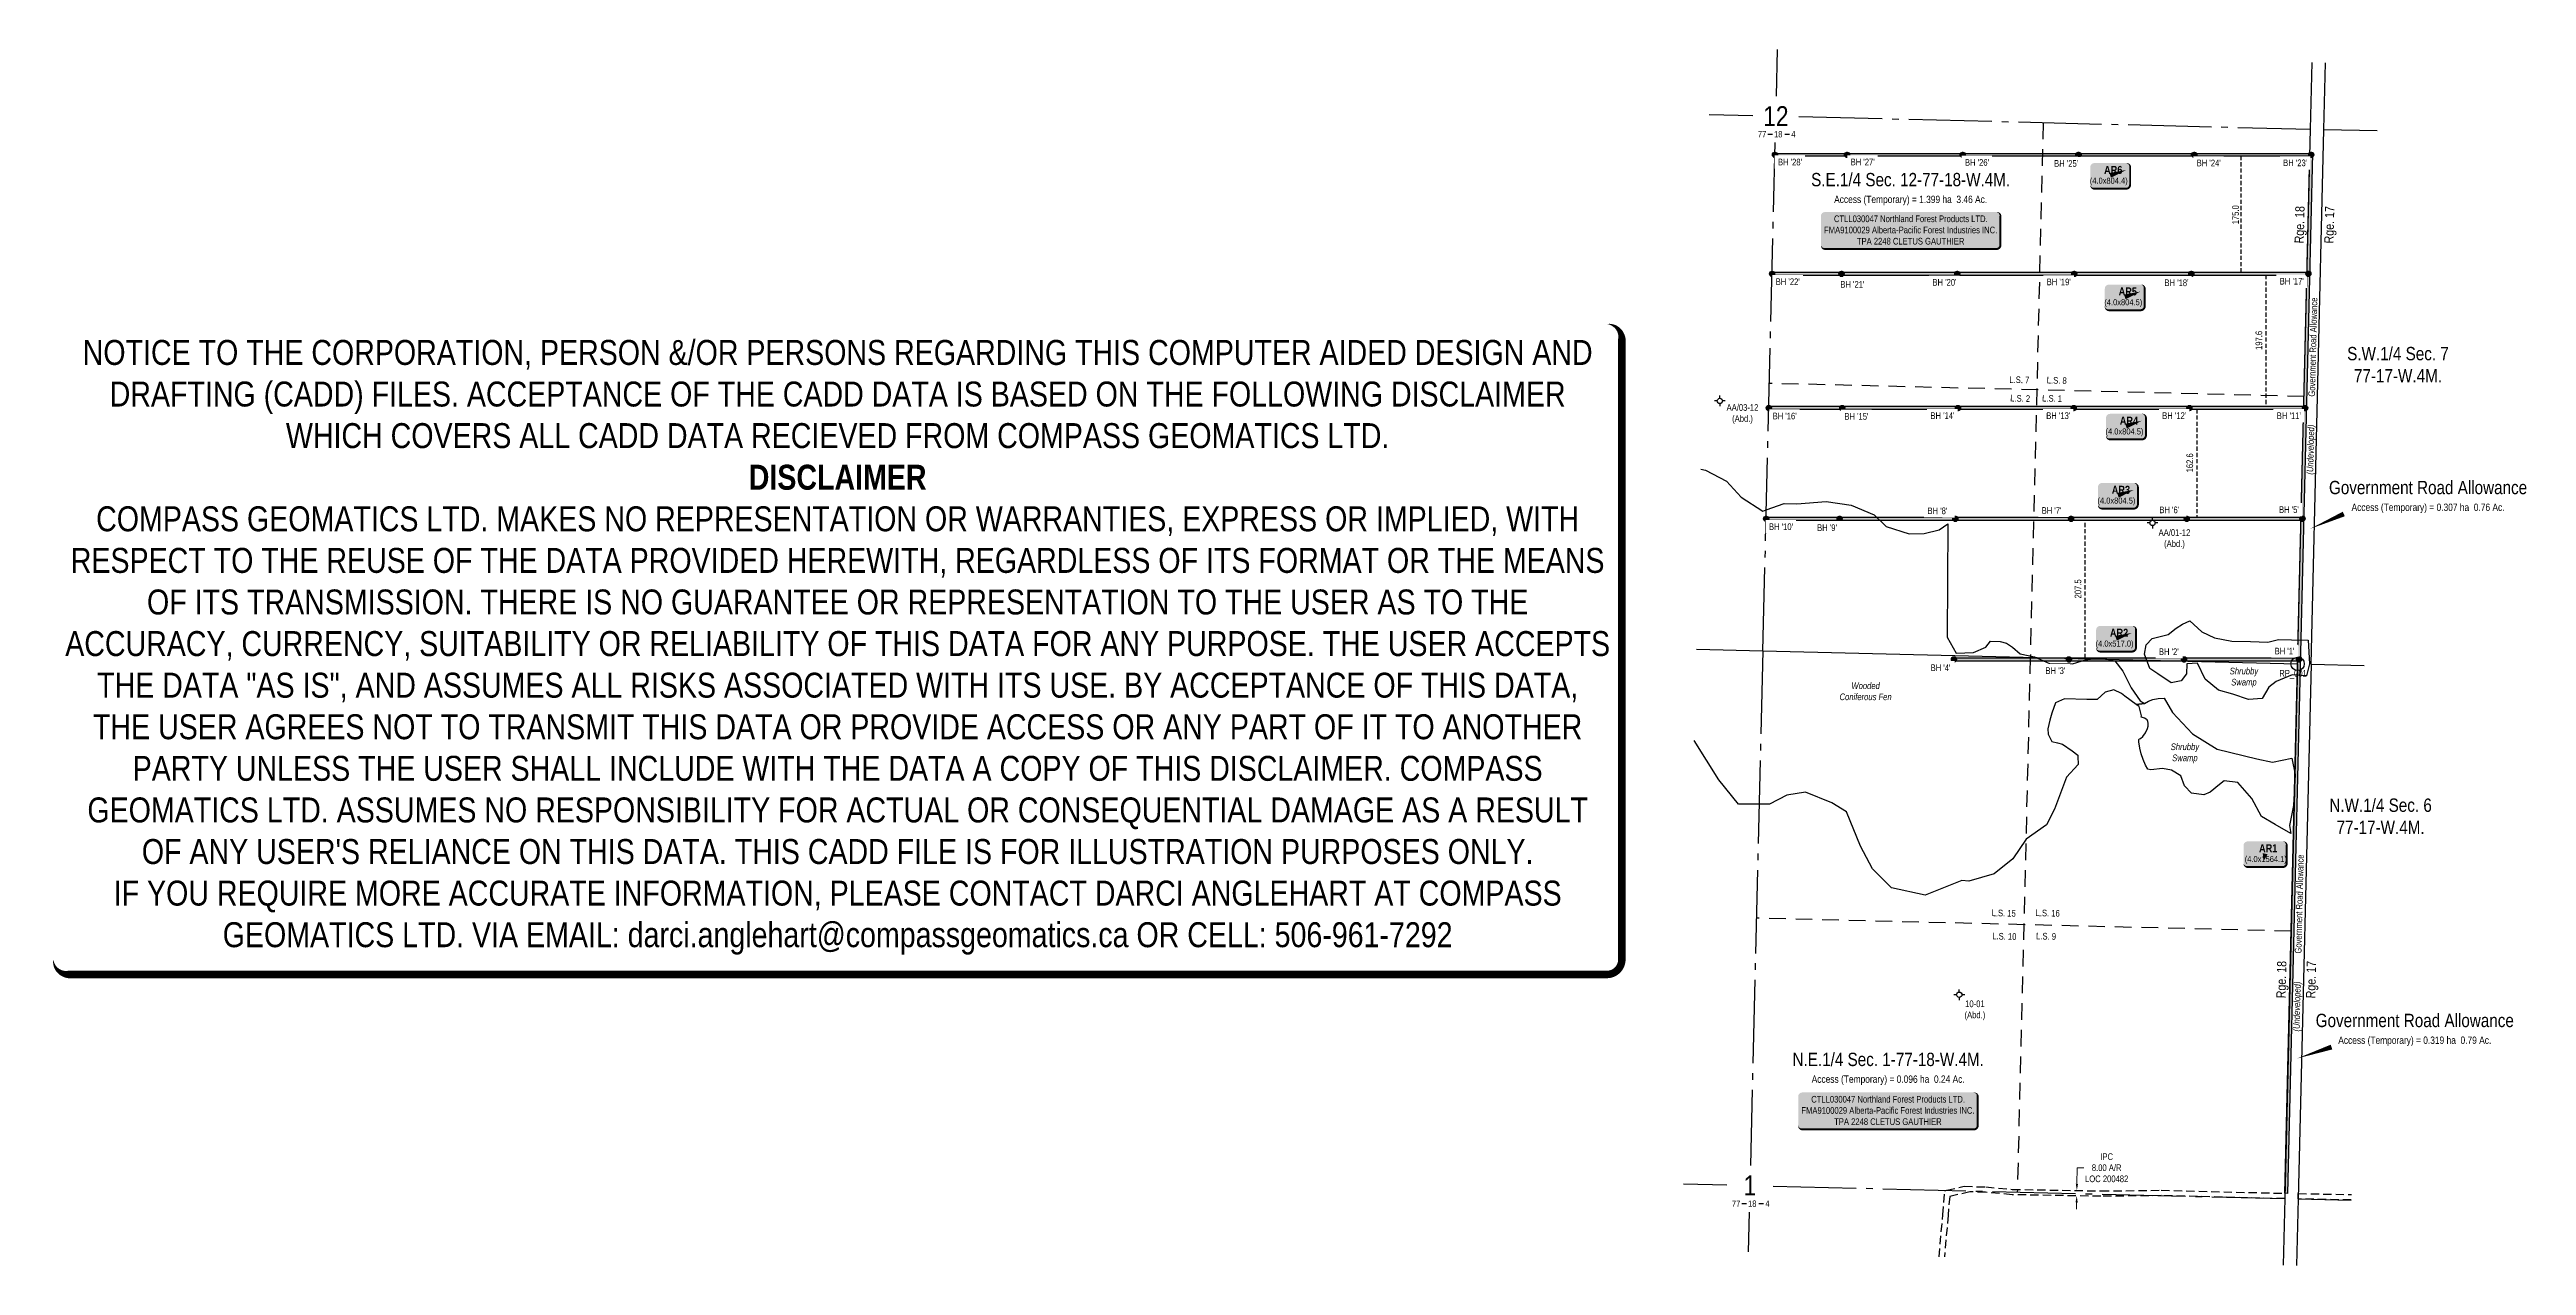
# Model space of a CAD drawing. Extents: x 393090 to 396813, y 6167445 to 6169273.
import ezdxf
from ezdxf.enums import TextEntityAlignment as Align

# ---------------------------------------------------------------- set-up
doc = ezdxf.new("R2010")
doc.units = 0
doc.header["$LTSCALE"] = 5
for name, pattern in [('foc-ACCESSROAD', [3.75, 2.5, -1.25]), ('foc-LSD', [8, 5, -3]), ('foc-QUARTERLINE', [33, 25, -3, 2, -3]), ('foc-TIELINE', [1.875, 1.25, -0.625])]:
    doc.linetypes.add(name, pattern=pattern)
for name, color, linetype in [('10', 1, 'Continuous'), ('35', 37, 'Continuous'), ('9', 3, 'Continuous'), ('AS-SURFACE IMPACT', 7, 'Continuous'), ('C-AR', 13, 'foc-ACCESSROAD'), ('C-SYMBOL', 7, 'Continuous'), ('C-WS-S', 13, 'Continuous'), ('D-TXT', 6, 'Continuous'), ('F-WS-S', 190, 'Continuous'), ('L-AREAREQUIRED', 7, 'Continuous'), ('L-ROAD-T', 7, 'Continuous'), ('L-SEC', 7, 'Continuous'), ('L-SECLBL', 7, 'Continuous'), ('L-SECQ', 8, 'foc-QUARTERLINE'), ('L-SECTION-LSD', 7, 'foc-LSD'), ('P-CROSSINGS', 250, 'Continuous'), ('P-TEMP-BLOCKS', 250, 'Continuous'), ('P-TEMP-H', 41, 'Continuous'), ('P-TEMP_WORKSPACE', 46, 'Continuous'), ('P-WORKAREA-COUNTY', 104, 'Continuous'), ('P-WORKAREA-COUNTY-H', 71, 'Continuous'), ('T-TIE', 201, 'foc-TIELINE'), ('WETLAND', 143, 'Continuous'), ('WETLAND-T', 146, 'Continuous')]:
    doc.layers.add(name, color=color, linetype=linetype)
for name, color, linetype, lineweight in [('C-AR-T', 13, 'Continuous', 9), ('C-WS-T', 13, 'Continuous', 9), ('F-WS-T', 190, 'Continuous', 9), ('T-TEXT', 48, 'Continuous', 18), ('T-TIE-T', 201, 'Continuous', 18)]:
    doc.layers.add(name, color=color, linetype=linetype, lineweight=lineweight)
doc.layers.add('DISCLAIMER', color=7, linetype='Continuous', plot=False)
doc.styles.add('100L', font='ARIALN.TTF', dxfattribs={"height": 11})
doc.styles.add('175L', font='ARIALN.TTF', dxfattribs={"height": 20})
doc.styles.add('80', font='ARIALN.TTF', dxfattribs={"height": 10})
doc.styles.add('80CG', font='ARIALN.TTF', dxfattribs={"height": 10})
doc.styles.add('80L', font='ARIALN.TTF', dxfattribs={"height": 10})
doc.styles.add('80LS', font='ARIALNI.TTF', dxfattribs={"height": 10})
doc.styles.add('BOLD', font='ARIALNB.TTF')
doc.styles.add('SIMPLEX', font='ARIALN.TTF')
doc.dimstyles.new('Compass 5 000', dxfattribs={"dimscale": 5, "dimtxt": 9, "dimasz": 2, "dimexe": 0.2, "dimexo": 0.0625, "dimgap": 0.5, "dimtad": 0, "dimtih": 1, "dimtoh": 1, "dimzin": 0, "dimdsep": 46, "dimtxsty": '80CG', "dimcen": 0.1, "dimse1": 1, "dimse2": 1, "dimclrd": 256, "dimclrt": 256, "dimaunit": 1, "dimadec": 4, "dimazin": 0, "dimtfac": 0.06, "dimtofl": 0, "dimtmove": 0, "dimatfit": 1, "dimfxl": 0.2, "dimtolj": 1, "dimtzin": 0, "dimlwd": -1, "dimarcsym": 0})

# ---------------------------------------------------------------- blocks, each defined once
blk = doc.blocks.new('L-SECLBL')
at = {"layer": '9', "color": 7}
for p, q in [((-5.1, -27.8), (-12.3, -27.8)), ((20.7, -27.8), (13.5, -27.8))]:
    blk.add_line(p, q, dxfattribs=at)
at = {"layer": '10', "color": 2, "style": 'SIMPLEX'}
blk.add_attdef('SEC', text='', height=30, dxfattribs=at).set_placement((0, 0), align=Align.MIDDLE)
at = {"layer": '10', "color": 5, "style": '80L'}
blk.add_attdef('TWP', text='', height=9.5, dxfattribs=at).set_placement((-14.4, -27.4), align=Align.MIDDLE_RIGHT)
blk.add_attdef('RGE', text='', height=9.5, dxfattribs=at).set_placement((3.6, -27.4), align=Align.MIDDLE_CENTER)
blk.add_attdef('MER', text='', height=9.5, dxfattribs=at).set_placement((23.2, -27.4), align=Align.MIDDLE_LEFT)
blk = doc.blocks.new('*U420')
h = blk.add_hatch(color=255)
edge = h.paths.add_edge_path()
edge.add_line((-129, -28.5), (129, -28.5))
edge.add_arc((129, -22.5), 6, 270, 360)
edge.add_line((135, -22.5), (135, 21))
edge.add_arc((129, 21), 6, 0, 90)
edge.add_line((129, 27), (-129, 27))
edge.add_arc((-129, 21), 6, 90, 180)
edge.add_line((-135, 21), (-135, -22.5))
edge.add_arc((-129, -22.5), 6, 180, 270)
at = {"color": 44, "flags": 128}
blk.add_lwpolyline([(-129, -28.5, 3, 3, 0), (129, -28.5, 3, 3, 0.414214), (135, -22.5, 3, 3, 0), (135, 21, 3, 0, 0.414214), (129, 27, 0, 0, 0), (-129, 27, 0, 0, 0.414214), (-135, 21, 0, 0, 0), (-135, -22.5, 0, 3, 0.414214)], format="xyseb", close=True, dxfattribs=at)
at = {"color": 44, "style": '80'}
blk.add_attdef('ENTER_TEXT_001', (-36, -5), '', height=10, dxfattribs=at)
blk = doc.blocks.new('*D419')
at = {"layer": 'C-AR-T', "transparency": 16777216}
for p, q in [((396137.8, 6167567.8), (396138.2, 6167591.9)), ((396138.2, 6167591.9), (396148.2, 6167591.9)), ((396137.3, 6167539.8), (396137.1, 6167529.8))]:
    blk.add_line(p, q, dxfattribs=at)
for points in [[(396135.6, 6167539.8), (396139, 6167539.7), (396137.5, 6167549.8)], [(396136.1, 6167567.8), (396139.5, 6167567.7), (396137.6, 6167557.8)]]:
    blk.add_solid(points, dxfattribs=at)
at = {"layer": 'C-AR-T', "transparency": 16777216, "insert": (396182.5, 6167591.9), "char_height": 10, "attachment_point": 5, "style": '80CG'}
blk.add_mtext('\\A1;IPC\\P8.00 A/R\\PLOC 200482', dxfattribs=at)
blk = doc.blocks.new('GABD')
for p, q in [((-0.81, 0), (-1.62, 0)), ((0, 0.81), (0, 1.62)), ((1.62, 0), (0.81, 0)), ((0, -0.81), (0, -1.62))]:
    blk.add_line(p, q)
blk.add_circle((0, 0), 0.8)
blk = doc.blocks.new('*X424')
at = {"color": 0}
for p, q in [((102.1, -2061.6), (108.8, -2061.6)), ((102.1, -2068.4), (108.8, -2068.4)), ((102.2, -2061.7), (108.8, -2061.7)), ((102.2, -2068.3), (108.7, -2068.3)), ((102.3, -2061.4), (108.6, -2061.4)), ((102.3, -2061.9), (108.6, -2061.9)), ((102.3, -2068.1), (108.6, -2068.1)), ((102.3, -2068.6), (108.7, -2068.6)), ((102.5, -2061.2), (108.5, -2061.2)), ((102.5, -2062), (108.4, -2062)), ((102.5, -2068), (108.4, -2068)), ((102.5, -2068.7), (108.5, -2068.7)), ((102.6, -2062.2), (108.3, -2062.2)), ((102.7, -2061.1), (108.2, -2061.1)), ((102.7, -2067.8), (108.3, -2067.8)), ((102.7, -2068.9), (108.3, -2068.9)), ((102.8, -2062.3), (108.1, -2062.3)), ((102.8, -2067.7), (108.1, -2067.7)), ((102.9, -2060.9), (108, -2060.9)), ((102.9, -2069.1), (108, -2069.1)), ((103, -2062.5), (108, -2062.5)), ((103, -2067.5), (108, -2067.5)), ((103.1, -2062.7), (107.8, -2062.7)), ((103.1, -2067.3), (107.8, -2067.3)), ((103.2, -2060.8), (107.7, -2060.8)), ((103.2, -2069.2), (107.8, -2069.2)), ((103.3, -2062.8), (107.7, -2062.8)), ((103.3, -2067.2), (107.6, -2067.2)), ((103.4, -2063), (107.5, -2063)), ((103.4, -2067), (107.5, -2067)), ((103.5, -2060.6), (107.4, -2060.6)), ((103.5, -2069.4), (107.4, -2069.4)), ((103.6, -2063.1), (107.3, -2063.1)), ((103.6, -2066.9), (107.3, -2066.9)), ((103.7, -2063.3), (107.2, -2063.3)), ((103.8, -2066.7), (107.2, -2066.7)), ((103.9, -2060.5), (107, -2060.5)), ((103.9, -2063.4), (107, -2063.4)), ((103.9, -2066.6), (107, -2066.6)), ((103.9, -2069.5), (107.1, -2069.5)), ((104.1, -2063.6), (106.9, -2063.6)), ((104.1, -2066.4), (106.9, -2066.4)), ((104.2, -2063.7), (106.7, -2063.7)), ((104.2, -2066.2), (106.7, -2066.2)), ((104.4, -2063.9), (106.6, -2063.9)), ((104.4, -2066.1), (106.6, -2066.1)), ((104.4, -2069.7), (106.5, -2069.7)), ((104.5, -2060.3), (106.5, -2060.3)), ((104.5, -2064.1), (106.4, -2064.1)), ((104.5, -2065.9), (106.4, -2065.9)), ((104.7, -2064.2), (106.3, -2064.2)), ((104.7, -2065.8), (106.2, -2065.8)), ((104.8, -2064.4), (106.1, -2064.4)), ((104.8, -2065.6), (106.1, -2065.6)), ((105, -2064.5), (105.9, -2064.5)), ((105, -2065.5), (105.9, -2065.5)), ((105.1, -2064.7), (105.8, -2064.7)), ((105.2, -2065.3), (105.8, -2065.3)), ((105.3, -2064.8), (105.6, -2064.8)), ((105.3, -2065.2), (105.6, -2065.2))]:
    blk.add_line(p, q, dxfattribs=at)
blk = doc.blocks.new('Pile')
h = blk.add_hatch(color=255)
h.dxf.hatch_style = 1
edge = h.paths.add_edge_path()
edge.add_arc((0, 0), 0.868, 0, 360)
at = {"color": 224}
for p, q in [((0.54, -0.54), (-0.54, 0.54)), ((-0.54, -0.54), (0.54, 0.54))]:
    blk.add_line(p, q, dxfattribs=at)
blk.add_circle((0, 0), 0.768, dxfattribs=at)
at = {"color": 224, "xscale": 0.16, "yscale": 0.16, "zscale": 0.16}
blk.add_blockref('*X424', (-16.87, 330.4), dxfattribs=at)
blk = doc.blocks.new('*U427')
h = blk.add_hatch(color=71)
edge = h.paths.add_edge_path()
edge.add_line((-26.5, -20), (26.5, -20))
edge.add_arc((26.5, -14), 6, 270, 360)
edge.add_line((32.5, -14), (32.5, 12.5))
edge.add_arc((26.5, 12.5), 6, 0, 90)
edge.add_line((26.5, 18.5), (-26.5, 18.5))
edge.add_arc((-26.5, 12.5), 6, 90, 180)
edge.add_line((-32.5, 12.5), (-32.5, -14))
edge.add_arc((-26.5, -14), 6, 180, 270)
at = {"color": 250, "flags": 128}
blk.add_lwpolyline([(-26.5, -20, 3, 3, 0), (26.5, -20, 3, 3, 0.414214), (32.5, -14, 3, 3, 0), (32.5, 12.5, 3, 0, 0.414214), (26.5, 18.5, 0, 0, 0), (-26.5, 18.5, 0, 0, 0.414214), (-32.5, 12.5, 0, 0, 0), (-32.5, -14, 0, 3, 0.414214)], format="xyseb", close=True, dxfattribs=at)
at = {"flags": 128}
blk.add_lwpolyline([(-2.6, -11.7, 0, 7.5, 0), (0, 0, 0, 0, 0)], format="xyseb", dxfattribs=at)
at = {"color": 250}
for tag, p, height, style in [('TEMP_AREA_W1_001', (-9.2, 2.2), 12, 'BOLD'), ('ENTER_TEXT_001', (-30.7, -12.5), 9, '80')]:
    blk.add_attdef(tag, p, '', height=height, dxfattribs=dict(at, style=style))
blk = doc.blocks.new('*U442')
h = blk.add_hatch(color=191)
edge = h.paths.add_edge_path()
edge.add_line((-24, -20), (24, -20))
edge.add_arc((24, -14), 6, 270, 360)
edge.add_line((30, -14), (30, 12.5))
edge.add_arc((24, 12.5), 6, 0, 90)
edge.add_line((24, 18.5), (-24, 18.5))
edge.add_arc((-24, 12.5), 6, 90, 180)
edge.add_line((-30, 12.5), (-30, -14))
edge.add_arc((-24, -14), 6, 180, 270)
at = {"color": 250, "flags": 128}
blk.add_lwpolyline([(-24, -20, 3, 3, 0), (24, -20, 3, 3, 0.414214), (30, -14, 3, 3, 0), (30, 12.5, 3, 0, 0.414214), (24, 18.5, 0, 0, 0), (-24, 18.5, 0, 0, 0.414214), (-30, 12.5, 0, 0, 0), (-30, -14, 0, 3, 0.414214)], format="xyseb", close=True, dxfattribs=at)
at = {"flags": 128}
blk.add_lwpolyline([(24, 8.1, 0, 7.5, 0), (0, 0, 0, 0, 0)], format="xyseb", dxfattribs=at)
at = {"color": 250}
for tag, p, height, style in [('TEMP_AREA_W1_001', (-9.2, 2.2), 12, 'BOLD'), ('ENTER_TEXT_001', (-30.7, -12.5), 9, '80')]:
    blk.add_attdef(tag, p, '', height=height, dxfattribs=dict(at, style=style))
blk = doc.blocks.new('*U428')
h = blk.add_hatch(color=191)
edge = h.paths.add_edge_path()
edge.add_line((-24, -20), (24, -20))
edge.add_arc((24, -14), 6, 270, 360)
edge.add_line((30, -14), (30, 12.5))
edge.add_arc((24, 12.5), 6, 0, 90)
edge.add_line((24, 18.5), (-24, 18.5))
edge.add_arc((-24, 12.5), 6, 90, 180)
edge.add_line((-30, 12.5), (-30, -14))
edge.add_arc((-24, -14), 6, 180, 270)
at = {"color": 250, "flags": 128}
blk.add_lwpolyline([(-24, -20, 3, 3, 0), (24, -20, 3, 3, 0.414214), (30, -14, 3, 3, 0), (30, 12.5, 3, 0, 0.414214), (24, 18.5, 0, 0, 0), (-24, 18.5, 0, 0, 0.414214), (-30, 12.5, 0, 0, 0), (-30, -14, 0, 3, 0.414214)], format="xyseb", close=True, dxfattribs=at)
at = {"flags": 128}
blk.add_lwpolyline([(24, 8.1, 0, 7.5, 0), (0, 0, 0, 0, 0)], format="xyseb", dxfattribs=at)
at = {"color": 250}
for tag, p, height, style in [('TEMP_AREA_W1_001', (-9.2, 2.2), 12, 'BOLD'), ('ENTER_TEXT_001', (-30.7, -12.5), 9, '80')]:
    blk.add_attdef(tag, p, '', height=height, dxfattribs=dict(at, style=style))
blk = doc.blocks.new('Disclaimer_Legal')
at = {"layer": 'DISCLAIMER', "color": 254, "flags": 128}
blk.add_lwpolyline([(-3613, -1105, 37.5, 37.5, 0), (4096, -1105, 37.5, 37.5, 0.414214), (4171, -1030, 37.5, 37.5, 0), (4171, 2079, 37.5, 0, 0.414214), (4096, 2154, 0, 0, 0), (-3613, 2154, 0, 0, 0.414214), (-3688, 2079, 0, 0, 0), (-3688, -1030, 0, 37.5, 0.414214)], format="xyseb", close=True, dxfattribs=at)
at = {"layer": 'DISCLAIMER', "color": 254, "insert": (242, 534), "char_height": 125, "width": 7717.57, "attachment_point": 5, "style": '80'}
blk.add_mtext('NOTICE TO THE CORPORATION, PERSON &/OR PERSONS REGARDING THIS COMPUTER AIDED DESIGN AND DRAFTING (CADD) FILES. ACCEPTANCE OF THE CADD DATA IS BASED ON THE FOLLOWING DISCLAIMER WHICH COVERS ALL CADD DATA RECIEVED FROM COMPASS GEOMATICS LTD.\\P{\\fArial Narrow|b1|i0|c0|p34;DISCLAIMER}\\PCOMPASS GEOMATICS LTD. MAKES NO REPRESENTATION OR WARRANTIES, EXPRESS OR IMPLIED, WITH RESPECT TO THE REUSE OF THE DATA PROVIDED HEREWITH, REGARDLESS OF ITS FORMAT OR THE MEANS OF ITS TRANSMISSION. THERE IS NO GUARANTEE OR REPRESENTATION TO THE USER AS TO THE ACCURACY, CURRENCY, SUITABILITY OR RELIABILITY OF THIS DATA FOR ANY PURPOSE. THE USER ACCEPTS THE DATA "AS IS", AND ASSUMES ALL RISKS ASSOCIATED WITH ITS USE. BY ACCEPTANCE OF THIS DATA, THE USER AGREES NOT TO TRANSMIT THIS DATA OR PROVIDE ACCESS OR ANY PART OF IT TO ANOTHER PARTY UNLESS THE USER SHALL INCLUDE WITH THE DATA A COPY OF THIS DISCLAIMER. COMPASS GEOMATICS LTD. ASSUMES NO RESPONSIBILITY FOR ACTUAL OR CONSEQUENTIAL DAMAGE AS A RESULT OF ANY USER\'S RELIANCE ON THIS DATA. THIS CADD FILE IS FOR ILLUSTRATION PURPOSES ONLY.\\PIF YOU REQUIRE MORE ACCURATE INFORMATION, PLEASE CONTACT DARCI ANGLEHART AT COMPASS GEOMATICS LTD. VIA EMAIL: darci.anglehart@compassgeomatics.ca OR CELL: 506-961-7292', dxfattribs=at)

msp = doc.modelspace()

# ---------------------------------------------------------------- hatches: boundary and pattern name
at = {"layer": 'P-TEMP-H'}
h = msp.add_hatch(color=256, dxfattribs=at)
h.dxf.hatch_style = 1
h.paths.add_polyline_path([(395683.808, 6169112.561), (395683.905, 6169116.56), (396488.049, 6169116.586), (396487.953, 6169112.587)])
h = msp.add_hatch(color=256, dxfattribs=at)
h.dxf.hatch_style = 1
h.paths.add_polyline_path([(395679.483, 6168933.635), (396483.637, 6168933.635), (396483.733, 6168937.65), (395679.579, 6168937.625)])
h = msp.add_hatch(color=256, dxfattribs=at)
h.dxf.hatch_style = 1
h.paths.add_polyline_path([(395674.61, 6168732.082), (396478.778, 6168732.082), (396478.874, 6168736.08), (395674.707, 6168736.08)])
h = msp.add_hatch(color=256, dxfattribs=at)
h.dxf.hatch_style = 1
h.paths.add_polyline_path([(395670.584, 6168565.527), (396474.758, 6168565.527), (396474.859, 6168569.525), (395670.68, 6168569.525)])
h = msp.add_hatch(color=256, dxfattribs=at)
h.dxf.hatch_style = 1
h.paths.add_polyline_path([(395952.902, 6168354.128), (396469.666, 6168354.128), (396469.756, 6168358.127), (395952.902, 6168358.127)])
at = {"layer": 'P-WORKAREA-COUNTY-H'}
h = msp.add_hatch(color=256, dxfattribs=at)
h.dxf.hatch_style = 1
h.paths.add_polyline_path([(396454.364, 6167553.458), (396450.366, 6167553.523), (396488.047, 6169116.586), (396492.047, 6169116.586)])

# ---------------------------------------------------------------- linework, layer by layer
at = {"layer": 'C-AR'}
for points in [[(395930.766, 6167458.311), (395936.142, 6167521.216), (395939.232, 6167557.38), (395942.135, 6167558.042), (395968.255, 6167564.071), (396001.083, 6167563.037), (396040.634, 6167559.443), (396173.886, 6167557.123), (396264.627, 6167558.061), (396450.366, 6167553.523), (396450.173, 6167545.524), (396264.567, 6167550.09), (396173.855, 6167549.127), (396040.202, 6167551.453), (396000.595, 6167555.052), (395976.87, 6167555.799), (395946.524, 6167548.804), (395944.136, 6167520.852), (395938.774, 6167458.114)], [(396550.118, 6167543.545), (396470.277, 6167545.076), (396470.473, 6167553.193), (396550.314, 6167551.65)]]:
    msp.add_lwpolyline(points, dxfattribs=at)
at = {"layer": 'L-SEC'}
for p, q in [((396488.929, 6169153.068), (396491.315, 6169253.004)), ((396509.036, 6169152.588), (396511.421, 6169252.511)), ((396469.543, 6168349.282), (396488.929, 6169153.068)), ((396489.65, 6168348.797), (396509.036, 6169152.583)), ((395565.749, 6168371.551), (395665.835, 6168369.084)), ((395665.835, 6168369.084), (396469.543, 6168349.282)), ((396469.543, 6168349.282), (396450.173, 6167545.524)), ((396489.65, 6168348.798), (396470.28, 6167545.039)), ((396489.651, 6168348.84), (396569.491, 6168347.085)), ((396450.173, 6167545.524), (396447.805, 6167445.588)), ((396470.28, 6167545.047), (396467.912, 6167445.093))]:
    msp.add_line(p, q, dxfattribs=at)
at = {"layer": 'L-SECQ'}
for p, q in [((395685.99, 6169202.786), (395687.68, 6169272.707)), ((395585.196, 6169175.262), (395650.769, 6169173.651)), ((395720.006, 6169171.951), (396488.929, 6169153.068)), ((396509.036, 6169152.583), (396588.868, 6169150.842)), ((395665.835, 6168369.084), (395684.298, 6169132.832)), ((395665.835, 6168369.084), (395646.976, 6167595.341)), ((395546.301, 6167567.826), (395611.751, 6167566.211)), ((395680.987, 6167564.503), (396450.173, 6167545.524)), ((395645.272, 6167525.388), (395643.809, 6167465.372)), ((396470.28, 6167545.039), (396550.111, 6167543.262))]:
    msp.add_line(p, q, dxfattribs=at)
at = {"layer": 'L-SECTION-LSD'}
for p, q in [((396087.097, 6169162.936), (396067.689, 6168359.183)), ((396479.236, 6168751.175), (395675.55, 6168770.944)), ((396067.689, 6168359.183), (396048.209, 6167555.442)), ((396459.858, 6167947.403), (395656.04, 6167967.222))]:
    msp.add_line(p, q, dxfattribs=at)
at = {"layer": 'P-CROSSINGS', "flags": 128}
msp.add_lwpolyline([(396468.281, 6167756.089, 0, 7.497, 0), (396520.399, 6167773.385, 0, 0, 0)], format="xyseb", dxfattribs=at)
at = {"layer": 'P-TEMP_WORKSPACE', "flags": 128}
for points in [[(395683.808, 6169112.561), (395683.905, 6169116.56), (396488.049, 6169116.586), (396487.953, 6169112.587)], [(395679.483, 6168933.635), (396483.637, 6168933.635), (396483.733, 6168937.65), (395679.579, 6168937.625)], [(395670.584, 6168565.527), (396474.758, 6168565.527), (396474.859, 6168569.525), (395670.68, 6168569.525)], [(395952.902, 6168354.128), (396469.666, 6168354.128), (396469.756, 6168358.127), (395952.902, 6168358.127)]]:
    msp.add_lwpolyline(points, close=True, dxfattribs=at)
at = {"layer": 'P-WORKAREA-COUNTY', "flags": 128}
msp.add_lwpolyline([(396492.047, 6169116.586), (396454.364, 6167553.458), (396450.366, 6167553.523), (396488.047, 6169116.586)], close=True, dxfattribs=at)
at = {"layer": 'T-TIE'}
msp.add_line((396384.48, 6168937.647), (396384.475, 6169112.584), dxfattribs=at)
at = {"layer": 'T-TIE', "flags": 128}
for points in [[(396421.935, 6168933.635), (396421.935, 6168736.08)], [(396318.087, 6168732.082), (396318.087, 6168569.525)], [(396150.016, 6168358.127), (396150.016, 6168565.527)]]:
    msp.add_lwpolyline(points, dxfattribs=at)
at = {"layer": 'WETLAND'}
msp.add_lwpolyline([(395572.291, 6168641.909), (395579.532, 6168640.601), (395611.276, 6168623.804), (395633.033, 6168600.117), (395665.563, 6168578.846), (395670.808, 6168580.739), (395697.988, 6168590.546), (395716.729, 6168590.098), (395760.798, 6168593.625), (395798.518, 6168587.707), (395832.877, 6168573.214), (395850.994, 6168555.716), (395885.649, 6168544.75), (395908.092, 6168545.216), (395930.612, 6168550.701), (395943.938, 6168559.802), (395942.641, 6168389.53), (395956.35, 6168365.626), (395982.283, 6168366.341), (396001.045, 6168374.519), (396007.71, 6168383.247), (396022.627, 6168382.929), (396032.149, 6168380.549), (396041.036, 6168374.36), (396052.462, 6168364.282), (396074, 6168359.67), (396096.544, 6168349.655), (396131.101, 6168349.172), (396150.63, 6168355.367), (396173.353, 6168358.283), (396194.891, 6168353.671), (396206.561, 6168338.419), (396219.175, 6168313.454), (396232.945, 6168293.861), (396239.534, 6168289.525), (396226.873, 6168288.372), (396209.833, 6168300.733), (396204.554, 6168304.563), (396193.381, 6168310.149), (396180.289, 6168306.975), (396168.387, 6168295.867), (396152.533, 6168295.937), (396119.344, 6168296.542), (396105.687, 6168290.983), (396099.828, 6168275.239), (396097.216, 6168264.466), (396094.099, 6168251.606), (396094.594, 6168243.895), (396100.096, 6168232.784), (396108.536, 6168230.626), (396116.18, 6168228.672), (396130.697, 6168218.504), (396138.917, 6168212.178), (396139.056, 6168209.974), (396139.802, 6168198.154), (396122.252, 6168178.997), (396104.298, 6168130.744), (396092.088, 6168107.201), (396061.549, 6168086.07), (396041.689, 6168056.167), (396013.293, 6168033.928), (395975.328, 6168022.602), (395964.988, 6168023.731), (395909.863, 6168001.835), (395859.222, 6168012.845), (395830.427, 6168041.156), (395812.492, 6168075.447), (395791.39, 6168126.744), (395769.396, 6168140.636), (395729.595, 6168156.735), (395701.799, 6168152.052), (395675.576, 6168138.421), (395660.095, 6168138.494), (395629.144, 6168138.64), (395599.651, 6168174.989), (395562.424, 6168234.146)], dxfattribs=at)
for points in [[(396482.793, 6168331.219), (396461.224, 6168332.808), (396437.214, 6168322.598), (396426.213, 6168314.234), (396416.086, 6168297.226), (396395.52, 6168295.558), (396371.945, 6168303.664), (396350.478, 6168309.564), (396330.347, 6168326.212), (396319.033, 6168350.197), (396302.812, 6168349.504), (396302.453, 6168334.42), (396294.639, 6168323.826), (396279.446, 6168320.953), (396259.239, 6168334.369), (396247.541, 6168342.193), (396239.416, 6168363.947), (396242.02, 6168378.067), (396250.776, 6168387.393), (396274.683, 6168393.293), (396286.983, 6168403.194), (396296.661, 6168408.941), (396307.586, 6168414.071), (396325.557, 6168397.474), (396344.787, 6168388.394), (396370.598, 6168383.469), (396398.671, 6168382.803), (396424.584, 6168382.188), (396440.882, 6168386.113), (396460.316, 6168385.652), (396485.15, 6168385.063), (396487.546, 6168349.432), (396482.793, 6168331.219)], [(396239.534, 6168289.525), (396245.22, 6168293.017), (396251.991, 6168295.767), (396259.82, 6168297.248), (396268.812, 6168297.74), (396281.472, 6168276.007), (396311.277, 6168244.335), (396348.761, 6168221.179), (396407.965, 6168206.344), (396431.664, 6168201.703), (396460.912, 6168207.765), (396465.969, 6168182.904), (396463.168, 6168136.595), (396457.351, 6168106.495), (396459.347, 6168094.611), (396435.766, 6168107.873), (396415.411, 6168120.012), (396400.664, 6168147.163), (396379.393, 6168171.172), (396358.904, 6168173.612), (396352.109, 6168168.061), (396338.145, 6168156.655), (396328.64, 6168152.591), (396310.036, 6168154.89), (396299.546, 6168165.816), (396294.196, 6168180.979), (396279.71, 6168189.619), (396266.266, 6168192.147), (396248.817, 6168189.972), (396244.586, 6168190.818), (396240.817, 6168197.265), (396237.577, 6168205.491), (396234.167, 6168214.151), (396232.102, 6168222.769), (396231.044, 6168232.29), (396230.873, 6168235.709), (396231.89, 6168236.522), (396233.583, 6168237.368), (396236.968, 6168240.119), (396240.989, 6168245.62), (396243.739, 6168252.18), (396244.797, 6168255.777), (396245.009, 6168260.22), (396244.586, 6168262.548), (396243.316, 6168265.298), (396242.047, 6168266.356), (396239.296, 6168267.626), (396235.064, 6168269.319), (396234.547, 6168269.458), (396235.01, 6168271.32), (396231.176, 6168285.251), (396226.873, 6168288.372)]]:
    msp.add_lwpolyline(points, close=True, dxfattribs=at)

# ---------------------------------------------------------------- block references
for name, p, xscale, yscale, zscale in [('Pile', (395683.857, 6169114.561), 4.998190000000004, 4.998190000000004, 4.998190000000004), ('Pile', (395792.253, 6169114.564), 4.998190000000004, 4.998190000000004, 4.998190000000004), ('Pile', (395966.19, 6169114.57), 4.998190000000004, 4.998190000000004, 4.998190000000004), ('Pile', (396140.127, 6169114.575), 4.998190000000004, 4.998190000000004, 4.998190000000004), ('Pile', (396314.064, 6169114.581), 4.998190000000004, 4.998190000000004, 4.998190000000004), ('Pile', (396489.999, 6169114.586), 4.998190000000004, 4.998190000000004, 4.998190000000004), ('Pile', (395679.531, 6168935.634), 4.998190000000004, 4.998190000000004, 4.998190000000004), ('Pile', (395783.939, 6168935.634), 4.998190000000004, 4.998190000000004, 4.998190000000004), ('Pile', (395957.876, 6168935.634), 4.998190000000004, 4.998190000000004, 4.998190000000004), ('Pile', (396133.812, 6168935.634), 4.998190000000004, 4.998190000000004, 4.998190000000004), ('Pile', (396309.748, 6168935.634), 4.998190000000004, 4.998190000000004, 4.998190000000004), ('Disclaimer_Legal', (394202.48, 6168213.973), 0.3, 0.3, 0.3), ('Pile', (395674.659, 6168734.081), 4.998190000000004, 4.998190000000004, 4.998190000000004), ('Pile', (395785.078, 6168734.081), 4.998190000000004, 4.998190000000004, 4.998190000000004), ('Pile', (395959.015, 6168734.081), 4.998190000000004, 4.998190000000004, 4.998190000000004), ('Pile', (396306.889, 6168734.081), 4.998190000000004, 4.998190000000004, 4.998190000000004), ('Pile', (396480.826, 6168734.081), 4.998190000000004, 4.998190000000004, 4.998190000000004), ('Pile', (395670.632, 6168567.526), 4.998190000000004, 4.998190000000004, 4.998190000000004), ('Pile', (395781.063, 6168567.526), 4.998190000000004, 4.998190000000004, 4.998190000000004), ('Pile', (395955, 6168567.526), 4.998190000000004, 4.998190000000004, 4.998190000000004), ('Pile', (396128.937, 6168567.526), 4.998190000000004, 4.998190000000004, 4.998190000000004), ('Pile', (396302.874, 6168567.526), 4.998190000000004, 4.998190000000004, 4.998190000000004), ('Pile', (396476.811, 6168567.526), 4.998190000000004, 4.998190000000004, 4.998190000000004), ('Pile', (395952.902, 6168356.127), 4.998190000000004, 4.998190000000004, 4.998190000000004), ('Pile', (396125.84, 6168356.127), 4.998190000000004, 4.998190000000004, 4.998190000000004), ('Pile', (396298.777, 6168356.127), 4.998190000000004, 4.998190000000004, 4.998190000000004), ('Pile', (396471.714, 6168356.127), 4.998190000000004, 4.998190000000004, 4.998190000000004)]:
    msp.add_blockref(name, p, dxfattribs=dict(xscale=xscale, yscale=yscale, zscale=zscale))
at = {"layer": 'AS-SURFACE IMPACT'}
ref = msp.add_blockref('*U420', (395887.932, 6169001.478), dxfattribs=dict(at, xscale=0.999638, yscale=0.999638, zscale=0.999638))
ref.add_attrib('ENTER_TEXT_001', 'CTLL030047 Northland Forest Products LTD.', (395772.619, 6169013.314), dxfattribs={"layer": '0', "color": 44, "height": 9.99638, "style": '80'})
ref.add_attrib('ENTER_TEXT_002', 'FMA9100029 Alberta-Pacific Forest Industries INC.', (395757.777, 6168996.476), dxfattribs={"layer": '0', "color": 44, "height": 9.99638, "style": '80'})
ref.add_attrib('ENTER_TEXT_003', 'TPA 2248 CLETUS GAUTHIER', (395807.054, 6168979.638), dxfattribs={"layer": '0', "color": 44, "height": 9.99638, "style": '80'})
ref = msp.add_blockref('*U420', (395853.792, 6167678.089), dxfattribs=dict(at, xscale=0.999638, yscale=0.999638, zscale=0.999638))
ref.add_attrib('ENTER_TEXT_001', 'CTLL030047 Northland Forest Products LTD.', (395738.479, 6167689.925), dxfattribs={"layer": '0', "color": 44, "height": 9.99638, "style": '80'})
ref.add_attrib('ENTER_TEXT_002', 'FMA9100029 Alberta-Pacific Forest Industries INC.', (395723.638, 6167673.087), dxfattribs={"layer": '0', "color": 44, "height": 9.99638, "style": '80'})
ref.add_attrib('ENTER_TEXT_003', 'TPA 2248 CLETUS GAUTHIER', (395772.914, 6167656.249), dxfattribs={"layer": '0', "color": 44, "height": 9.99638, "style": '80'})
at = {"layer": 'C-WS-S', "xscale": 4.99819, "yscale": 4.99819, "zscale": 4.99819}
msp.add_blockref('GABD', (395601.128, 6168744.52), dxfattribs=at)
at = {"layer": 'F-WS-S', "xscale": 4.99819, "yscale": 4.99819, "zscale": 4.99819}
msp.add_blockref('GABD', (395960.968, 6167852.022), dxfattribs=at)
at = {"layer": 'L-SECLBL', "xscale": 0.999638, "yscale": 0.999638, "zscale": 0.999638}
for p, values in [((395685.265, 6169172.804), {'SEC': '12', 'TWP': '77', 'RGE': '18', 'MER': '4'}), ((395646.246, 6167565.36), {'SEC': '1', 'TWP': '77', 'RGE': '18', 'MER': '4'})]:
    msp.add_blockref('L-SECLBL', p, dxfattribs=at).add_auto_attribs(values)
at = {"layer": 'P-TEMP-BLOCKS', "xscale": 0.999638, "yscale": 0.999638, "zscale": 0.999638}
for name, p, values in [('*U428', (396187.824, 6169083.565), {'TEMP_AREA_W1_001': 'AR6', 'ENTER_TEXT_001': '(4.0x804.4)'}), ('*U442', (396209.703, 6168900.917), {'TEMP_AREA_W1_001': 'AR5', 'ENTER_TEXT_001': '(4.0x804.5)'}), ('*U442', (396211.465, 6168706.675), {'TEMP_AREA_W1_001': 'AR4', 'ENTER_TEXT_001': '(4.0x804.5)'}), ('*U442', (396199.379, 6168602.742), {'TEMP_AREA_W1_001': 'AR3', 'ENTER_TEXT_001': '(4.0x804.5)'}), ('*U442', (396196.6, 6168387.858), {'TEMP_AREA_W1_001': 'AR2', 'ENTER_TEXT_001': '(4.0x517.0)'}), ('*U427', (396420.731, 6168063.969), {'TEMP_AREA_W1_001': 'AR1', 'ENTER_TEXT_001': '(4.0x1564.1)'})]:
    msp.add_blockref(name, p, dxfattribs=at).add_auto_attribs(values)

# ---------------------------------------------------------------- texts
at = {"layer": '35', "color": 3, "style": '80'}
msp.add_attdef('RP_001', (396441.933, 6168330.217), 'RP', height=9.9964, dxfattribs=at)
at = {"layer": 'C-SYMBOL', "color": 3, "style": '175L'}
for s, p in [('S.E.1/4 Sec. 12-77-18-W.4M.', (395887.886, 6169061.189)), ('Government Road Allowance', (396665.559, 6168598.404)), ('Government Road Allowance', (396645.598, 6167797.369)), ('N.E.1/4 Sec. 1-77-18-W.4M.', (395854.12, 6167738.841))]:
    msp.add_text(s, height=19.99276, dxfattribs=at).set_placement(p, align=Align.BOTTOM_CENTER)
at = {"layer": 'C-SYMBOL', "color": 3, "char_height": 19.99276, "attachment_point": 2, "style": '175L'}
for s, insert, width in [('S.W.1/4 Sec. 7\\P77-17-W.4M.', (396620.375, 6168825.679), 151.89124), ('N.W.1/4 Sec. 6\\P77-17-W.4M.', (396594.22, 6168146.899), 153.14591)]:
    msp.add_mtext(s, dxfattribs=dict(at, insert=insert, width=width))
at = {"layer": 'C-WS-T', "char_height": 9.99638, "width": 45.72464, "attachment_point": 5, "style": '80CG'}
for s, insert in [('\\A1;AA/03-12\\P(Abd.)', (395635.121, 6168724.916)), ('\\A1;AA/01-12\\P(Abd.)', (396284.396, 6168536.839))]:
    msp.add_mtext(s, dxfattribs=dict(at, insert=insert))
at = {"layer": 'D-TXT', "color": 3, "char_height": 13.9949, "attachment_point": 1, "rotation": 88.619501, "style": '80L'}
for s, width, insert in [('Rge. 18', 55.58611, (396464.727, 6168981.525)), ('Rge. 17', 63.86109, (396509.383, 6168981.429)), ('Rge. 18', 55.58611, (396437.37, 6167846.845)), ('Rge. 17', 63.86109, (396482.026, 6167846.749))]:
    msp.add_mtext_dynamic_manual_height_columns(s, width=width, gutter_width=47.5, heights=[0], dxfattribs=dict(at, insert=insert))
at = {"layer": 'F-WS-T', "insert": (395984.488, 6167828.55), "char_height": 9.9964, "width": 45.72464, "attachment_point": 5, "style": '80CG'}
msp.add_mtext('\\A1;10-01\\P(Abd.)', dxfattribs=at)
at = {"layer": 'L-AREAREQUIRED', "color": 5, "style": '100L'}
for s, p in [('Access (Temporary) = 1.399 ha  3.46 Ac.', (395887.886, 6169038.697)), ('Access (Temporary) = 0.307 ha  0.76 Ac.', (396665.559, 6168575.913)), ('Access (Temporary) = 0.319 ha  0.79 Ac.', (396645.598, 6167774.877)), ('Access (Temporary) = 0.096 ha  0.24 Ac.', (395854.12, 6167716.349))]:
    msp.add_text(s, height=10.99602, dxfattribs=at).set_placement(p, align=Align.BOTTOM_CENTER)
at = {"layer": 'L-ROAD-T', "style": '80L'}
for p in [(396492.428, 6168825.459), (396472.002, 6167988.383)]:
    msp.add_text('Government Road Allowance', height=9.99638, rotation=88.618236, dxfattribs=at).set_placement(p, align=Align.MIDDLE_CENTER)
at = {"layer": 'T-TEXT', "style": '80LS'}
for p in [(396488.712, 6168671.372), (396468.286, 6167834.296)]:
    msp.add_text('(Undeveloped)', height=9.99638, rotation=88.618236, dxfattribs=at).set_placement(p, align=Align.MIDDLE_CENTER)
at = {"layer": 'T-TIE-T', "char_height": 9.99638, "attachment_point": 1, "rotation": 90, "style": '80L'}
for s, insert in [('\\pi-2.5168;175.0', (396371.153, 6169012.576)), ('\\pi-2.527;197.6', (396406.246, 6168823.732)), ('\\pi-2.527;162.6', (396302.398, 6168639.678)), ('\\pi-3.0145;207.5', (396134.327, 6168450.701))]:
    msp.add_mtext_dynamic_manual_height_columns(s, width=21.83261, gutter_width=50, heights=[10.329], dxfattribs=dict(at, insert=insert))
at = {"layer": 'WETLAND-T', "char_height": 9.99638, "attachment_point": 5, "style": '80CG'}
for s, insert, width in [('\\A1;{\\fArial Narrow|b0|i1|c0|p34;Shrubby Swamp}', (396388.829, 6168328.664), 43.44716), ('\\A1;{\\fArial Narrow|b0|i1|c0|p34;Wooded\\PConiferous Fen}', (395820.176, 6168308.051), 77.58896), ('\\A1;{\\fArial Narrow|b0|i1|c0|p34;Shrubby Swamp}', (396300.09, 6168214.869), 43.44716)]:
    msp.add_mtext(s, dxfattribs=dict(at, insert=insert, width=width))

# ---------------------------------------------------------------- dimensions: what is measured, and where the dimension line sits
at = {"layer": 'C-AR-T'}
dim = msp.add_linear_dim(base=(396137.61, 6167557.755), p1=(396137.215, 6167549.764), p2=(396137.354, 6167557.759), angle=89.002705, text='IPC\\P8.00 A/R\\PLOC 200482', dimstyle='Compass 5 000', dxfattribs=at)
dim.commit()
dim.dimension.update_dxf_attribs({"geometry": '*D419', "text_midpoint": (396182.474, 6167591.889), "dimtype": 161})

# ---------------------------------------------------------------- next in the draw order: texts
at = {"color": 224, "char_height": 9.9916, "attachment_point": 1, "rotation": 359.905776, "style": '80L', "bg_fill": 2}
for s, width, insert in [("BH '28'", 35.74461, (395688.424, 6169108.623)), ("BH '27'", 35.74461, (395797.66, 6169108.723)), ("BH '26'", 35.74461, (395969.448, 6169108.034)), ("BH '25'", 35.74461, (396103.532, 6169106.499)), ("BH '24'", 35.74461, (396317.805, 6169107.253)), ("BH '23'", 35.74461, (396447.76, 6169107.428)), ("BH '22'", 35.74461, (395685.063, 6168928.724)), ("BH '21'", 35.74461, (395782.202, 6168924.734)), ("BH '20'", 35.74461, (395920.647, 6168927.872)), ("BH '19'", 35.74461, (396092.399, 6168928.486)), ("BH '18'", 35.74461, (396269.378, 6168927.158)), ("BH '17'", 35.74461, (396442.647, 6168929.503)), ("BH '7'", 35.74461, (396084.789, 6168584.889)), ("BH '6'", 35.74461, (396261.678, 6168585.809)), ("BH '5'", 29.37657, (396441.533, 6168586.117)), ("BH '10'", 35.74461, (395674.872, 6168560.475)), ("BH '9'", 35.74461, (395747.293, 6168559.033)), ("BH '8'", 35.74461, (395913.173, 6168584.354)), ("BH '2'", 30.64472, (396260.998, 6168372.621)), ("BH '1'", 30.64472, (396434.917, 6168373.495)), ("BH '4'", 31.27198, (395917.897, 6168348.507)), ("BH '3'", 31.91969, (396090.528, 6168344.159))]:
    msp.add_mtext_dynamic_manual_height_columns(s, width=width, gutter_width=112.496, heights=[0], dxfattribs=dict(at, insert=insert))
at = {"layer": 'L-SECTION-LSD', "attachment_point": 1, "style": '100L', "bg_fill": 3, "box_fill_scale": 1.15, "bg_fill_color": 256, "bg_fill_transparency": 0}
for s, width, insert, char_height, rotation in [('\\pi2.3165;L.S. 7', 30.88047, (396034.11, 6168781.751), 9.99638, 358.590911), ('L.S. 8', 30.40114, (396092.641, 6168780.825), 9.9964, 358.590911), ('\\pi1.8585;L.S. 15', 36.85945, (396007.869, 6167980.23), 9.99638, 358.587587), ('L.S. 16', 36.94144, (396075.804, 6167980.23), 9.9964, 358.587587), ('\\pi2.0417;L.S. 10', 36.95405, (396008.662, 6167945.3), 9.99638, 358.587587), ('L.S. 9', 30.52728, (396076.597, 6167945.3), 9.9964, 358.587587)]:
    msp.add_mtext_dynamic_manual_height_columns(s, width=width, gutter_width=55, heights=[0], dxfattribs=dict(at, insert=insert, char_height=char_height, rotation=rotation))

# ---------------------------------------------------------------- next in the draw order: linework, layer by layer
at = {"layer": '35', "color": 3}
msp.add_circle((396469.543, 6168349.282), 9.996, dxfattribs=at)
at = {"layer": 'P-CROSSINGS', "flags": 128}
msp.add_lwpolyline([(396488.086, 6168552.21, 0, 7.497, 0), (396538.918, 6168574.625, 0, 0, 0)], format="xyseb", dxfattribs=at)

# ---------------------------------------------------------------- next in the draw order: block references
at = {"xscale": 4.998190000000004, "yscale": 4.998190000000004, "zscale": 4.998190000000004}
msp.add_blockref('Pile', (396485.685, 6168935.634), dxfattribs=at)
at = {"layer": 'C-WS-S', "xscale": 4.99819, "yscale": 4.99819, "zscale": 4.99819}
msp.add_blockref('GABD', (396251.397, 6168561.12), dxfattribs=at)

# ---------------------------------------------------------------- next in the draw order: texts
at = {"layer": 'L-SECTION-LSD', "insert": (396085.672, 6168753.734), "char_height": 9.9964, "attachment_point": 1, "rotation": 358.590911, "style": '100L', "bg_fill": 3, "box_fill_scale": 1.15, "bg_fill_color": 256, "bg_fill_transparency": 0}
msp.add_mtext_dynamic_manual_height_columns('L.S. 1', width=29.99119, gutter_width=55, heights=[0], dxfattribs=at)

# ---------------------------------------------------------------- next in the draw order: block references
at = {"xscale": 4.998190000000004, "yscale": 4.998190000000004, "zscale": 4.998190000000004}
msp.add_blockref('Pile', (396132.952, 6168734.081), dxfattribs=at)

# ---------------------------------------------------------------- next in the draw order: texts
at = {"layer": 'L-SECTION-LSD', "insert": (396035.495, 6168753.83), "char_height": 9.99638, "attachment_point": 1, "rotation": 358.590911, "style": '100L', "bg_fill": 3, "box_fill_scale": 1.15, "bg_fill_color": 256, "bg_fill_transparency": 0}
msp.add_mtext_dynamic_manual_height_columns('\\pi2.1508;L.S. 2', width=30.65342, gutter_width=55, heights=[0], dxfattribs=at)

# ---------------------------------------------------------------- next in the draw order: linework, layer by layer
at = {"layer": 'P-TEMP_WORKSPACE', "flags": 128}
msp.add_lwpolyline([(395674.61, 6168732.082), (396478.778, 6168732.082), (396478.874, 6168736.08), (395674.707, 6168736.08)], close=True, dxfattribs=at)

# ---------------------------------------------------------------- next in the draw order: texts
at = {"color": 224, "char_height": 9.9916, "attachment_point": 1, "rotation": 359.905776, "style": '80L', "bg_fill": 2}
for s, insert in [("BH '16'", (395680.378, 6168726.856)), ("BH '15'", (395788.3, 6168726.325)), ("BH '14'", (395917.615, 6168727.427)), ("BH '13'", (396091.618, 6168727.461)), ("BH '12'", (396265.913, 6168727.466)), ("BH '11'", (396438.238, 6168727.28))]:
    msp.add_mtext_dynamic_manual_height_columns(s, width=35.74461, gutter_width=112.496, heights=[0], dxfattribs=dict(at, insert=insert))

doc.saveas('drawing.dxf')
